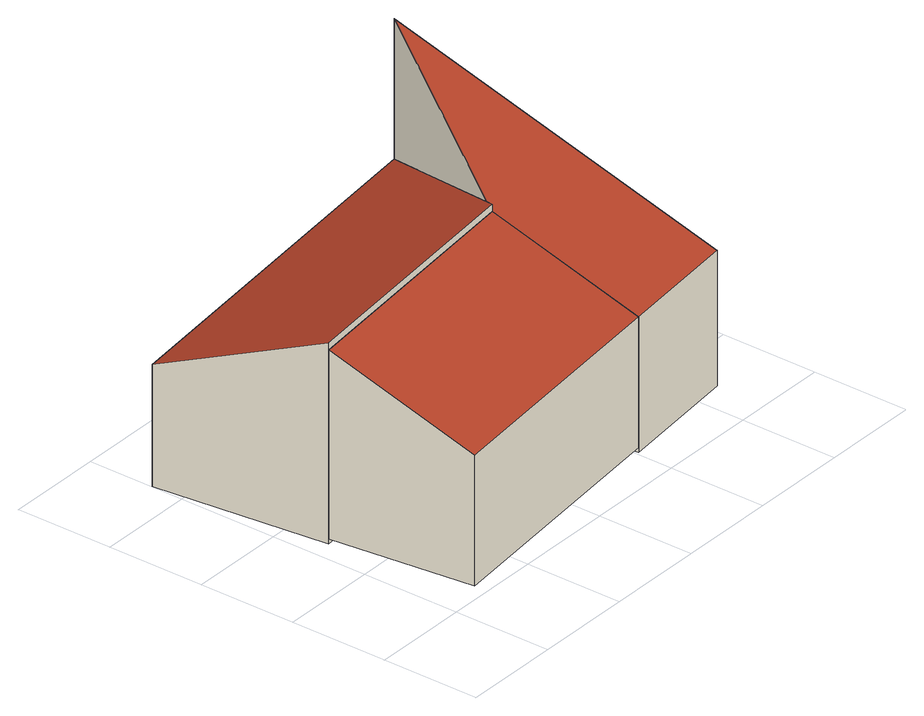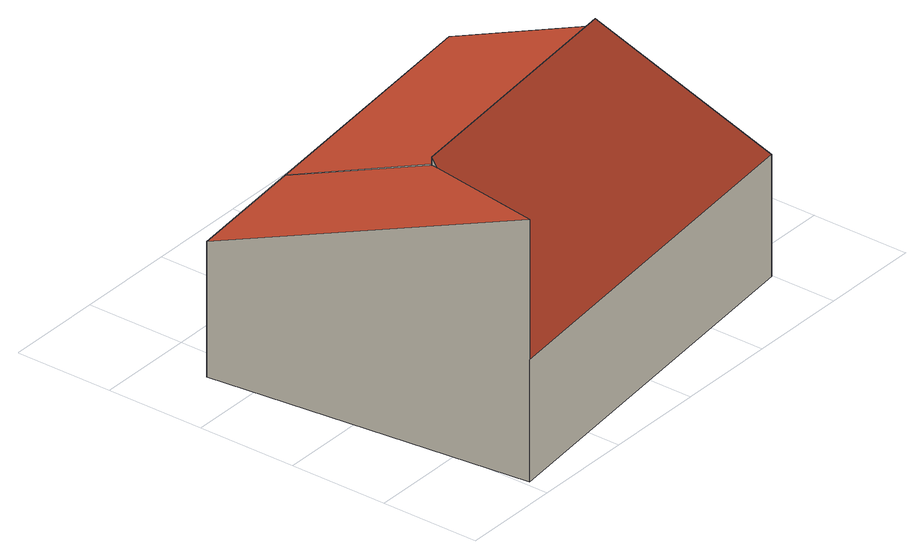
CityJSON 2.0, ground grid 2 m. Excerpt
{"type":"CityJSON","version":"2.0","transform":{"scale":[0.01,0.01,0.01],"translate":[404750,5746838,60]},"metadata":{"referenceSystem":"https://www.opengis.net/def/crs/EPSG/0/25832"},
"CityObjects":{
"building1":{"type":"Building","attributes":{"Gemeindeschluessel":"05515000","Geometrietyp2DReferenz":"3000","function":"31001_2460","roofType":"2100","measuredHeight":3.83},"geometry":[{"type":"Solid","lod":"2","boundaries":[[[[0,1,2,3]],[[4,5,1,0]],[[6,7,5,4]],[[3,2,7,6]],[[4,0,3,6]],[[1,5,7,2]]]],"semantics":{"surfaces":[{"type":"WallSurface"},{"type":"RoofSurface"},{"type":"GroundSurface"}],"values":[[0,0,0,0,1,2]]}}]},
"building2":{"type":"Building","attributes":{"Gemeindeschluessel":"05515000","Geometrietyp2DReferenz":"3000","function":"31001_2460"},"children":["building2-1","building2-2"]},
"building2-1":{"type":"BuildingPart","attributes":{"roofType":"2100","measuredHeight":5.31},"parents":["building2"],"geometry":[{"type":"Solid","lod":"2","boundaries":[[[[8,9,10,6]],[[11,12,13,14,15]],[[6,10,12,11]],[[15,16,8,6,11]],[[9,13,12,10]],[[16,15,14]],[[9,8,16,14,13]]]],"semantics":{"surfaces":[{"type":"WallSurface"},{"type":"RoofSurface"},{"type":"GroundSurface"},{"type":"ClosureSurface"}],"values":[[0,0,0,1,2,0,3]]}}]},
"building2-2":{"type":"BuildingPart","attributes":{"roofType":"2100","measuredHeight":4.07},"parents":["building2"],"geometry":[{"type":"Solid","lod":"2","boundaries":[[[[17,18,19,20]],[[14,13,18,17]],[[20,19,9,8,21]],[[16,14,17,20,21]],[[18,13,9,19]],[[16,21,8]],[[13,14,16,8,9]]]],"semantics":{"surfaces":[{"type":"WallSurface"},{"type":"RoofSurface"},{"type":"GroundSurface"},{"type":"ClosureSurface"}],"values":[[0,0,0,1,2,0,3]]}}]}
},
"vertices":[
[42,311,401],[42,311,19],[75,17,19],[75,17,283],[574,370,401],[574,370,19],[607,76,283],[607,76,19],
[574,370,399],[574,370,9],[607,76,9],[862,104,283],[862,104,9],[790,754,9],[790,754,256],[790,754,540],[585,391,407],
[3,666,256],[3,666,9],[42,311,9],[42,311,415],[574,370,415]
]}
